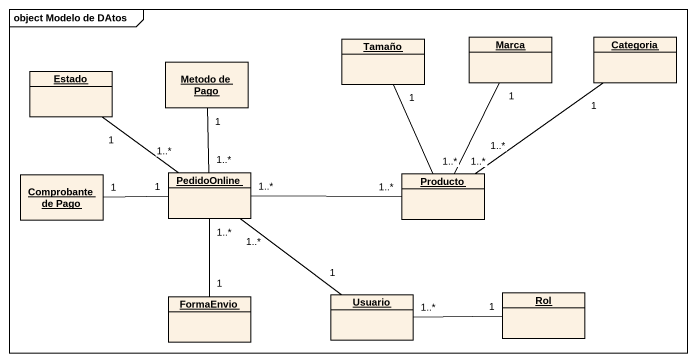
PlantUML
@startuml
mainframe object Modelo de DAtos
hide circle
hide empty members
object Estado
object "Metodo de Pago" as Metodo_de_Pago
object Tamaño
object Marca
object Categoria
object "Comprobante de Pago" as Comprobante_de_Pago
object PedidoOnline
object Producto
object FormaEnvio
object Usuario
object Rol
Estado "1" -- "1..*" PedidoOnline
Metodo_de_Pago "1" -- "1..*" PedidoOnline
Tamaño "1" -- "1..*" Producto
Marca "1" -- "1..*" Producto
Categoria "1" -- "1..*" Producto
Comprobante_de_Pago "1" -right- "1" PedidoOnline
PedidoOnline "1..*" -- "1" FormaEnvio
Producto "1..*" -left- "1..*" PedidoOnline
Usuario "1" -up- "1..*" PedidoOnline
Usuario "1..*" -right- "1" Rol
@enduml
